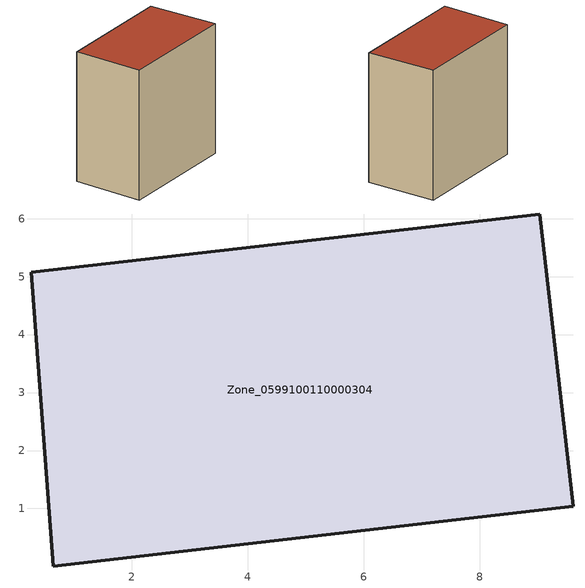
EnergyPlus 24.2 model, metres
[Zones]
Zone_0599100110000304
 floor ground (C_G): 0.64,0.01 0.27,5.08 9.04,6.08 9.61,1.03 z1.61
 wall outside (C_F): 9.04,6.08 0.27,5.08 0.64,0.01 9.61,1.03 9.04,6.08 z1.61:10.98
 roof outside (C_R): 0.27,5.08 0.64,0.01 9.61,1.03 9.04,6.08 z10.98
[BUILDING]
Pand.0599100110000304: North Axis=0; Terrain=City; Loads Convergence Tolerance Value=0.04; Temperature Convergence Tolerance Value=0.4; Solar Distribution=FullExterior; Maximum Number of Warmup Days=25; Minimum Number of Warmup Days=1
[Site:Location]
Rotterdam.The.Hague.AP_ZH_NLD Design_Conditions: Latitude=51.96; Longitude=4.45; Time Zone=1; Elevation=-4.5
[SITE:GROUNDTEMPERATURE:BUILDINGSURFACE]
18, 18, 18, 18, 18, 18, 18, 18, 18, 18, 18, 18
[MATERIAL] Thermal Absorptance=0.9; Solar Absorptance=0.7; Visible Absorptance=0.7
Name | Roughness | Thickness | Conductivity | Density | Specific Heat
G.TI.2015-2018 | MediumSmooth | 0.15 | 0.0428571 | 540 | 1210
F.TI.2015-2018 | Rough | 0.3 | 0.0666667 | 1920 | 840
R.TI.2015-2018 | MediumRough | 0.2 | 0.0333333 | 1500 | 1000
[CONSTRUCTION]
C_G: G.TI.2015-2018
C_F: F.TI.2015-2018
C_R: R.TI.2015-2018
[ZONE]
Zone_0599100110000304: Type=1; Multiplier=1; Ceiling Height=Autocalculate; Volume=Autocalculate; Floor Area=autocalculate; Part of Total Floor Area=Yes
[ZONEINFILTRATION:DESIGNFLOWRATE]
Infil_Zone_0599100110000304: Zone or ZoneList or Space or SpaceList=Zone_0599100110000304; Schedule=AlwaysOn; Design Flow Rate Calculation Method=Flow/Area; Flow Rate per Floor Area=0.0015; Constant Term Coefficient=1; Temperature Term Coefficient=0; Velocity Term Coefficient=0; Velocity Squared Term Coefficient=0
[HVACTEMPLATE:ZONE:IDEALLOADSAIRSYSTEM]
Zone_0599100110000304: Maximum Heating Supply Air Temperature=50; Minimum Cooling Supply Air Temperature=13; Maximum Heating Supply Air Humidity Ratio=0.0156; Minimum Cooling Supply Air Humidity Ratio=0.0077; Heating Limit=NoLimit; Cooling Limit=NoLimit; Dehumidification Control Type=ConstantSensibleHeatRatio; Cooling Sensible Heat Ratio=0.7; Dehumidification Setpoint=60; Humidification Control Type=None; Humidification Setpoint=30; Outdoor Air Method=None; Outdoor Air Flow Rate per Person=0.00944; Outdoor Air Flow Rate per Zone Floor Area=0; Outdoor Air Flow Rate per Zone=0; Demand Controlled Ventilation Type=None; Outdoor Air Economizer Type=NoEconomizer; Heat Recovery Type=None; Sensible Heat Recovery Effectiveness=0.7; Latent Heat Recovery Effectiveness=0.65
[ZONECONTROL:THERMOSTAT]
ThermostatControl_Zone_0599100110000304: Zone or ZoneList=Zone_0599100110000304; Control Type Schedule=DualSetpointControlType; Control 1=Thermostat_Zone_0599100110000304; Temperature Difference Between Cutout And Setpoint=0
[THERMOSTATSETPOINT:DUALSETPOINT]
Thermostat_Zone_0599100110000304: Heating Setpoint Temperature Schedule=HeatingSetpoint_Zone_0599100110000304; Cooling Setpoint Temperature Schedule=CoolingSetpoint_Zone_0599100110000304
[SCHEDULE:COMPACT]
HeatingSetpoint_Zone_0599100110000304: Through: 12/31, For: AllDays, Until: 24:00, 21
CoolingSetpoint_Zone_0599100110000304: Through: 12/31, For: AllDays, Until: 24:00, 24
DualSetpointControlType: Through: 12/31, For: AllDays, Until: 24:00, 4
AlwaysOn: Through: 12/31, For: AllDays, Until: 24:00, 1
